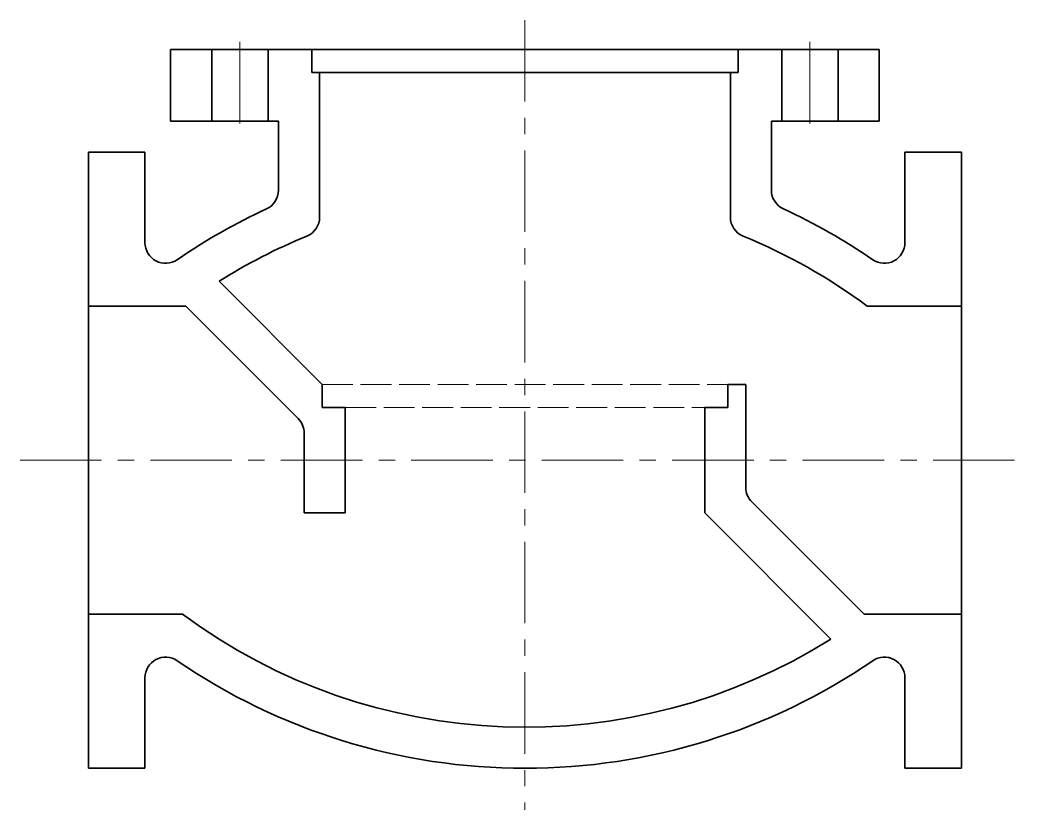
# Model space of a CAD drawing. Header units: millimetres. Extents: x 15432714 to 15433997, y 6506143 to 6506488.
# Drawn here: x 15432714.1 to 15433104.4, y 6506143.4 to 6506451.1 of the extents above; entities that cross this region are included whole.
import ezdxf

# ---------------------------------------------------------------- set-up
doc = ezdxf.new("R2010")
doc.units = ezdxf.units.MM
doc.linetypes.add('ACAD_ISO02W100', pattern=[15, 12, -3])
doc.linetypes.add('CENTER', pattern=[50.8, 31.75, -6.35, 6.35, -6.35])
for name, color, linetype, lineweight in [('Center', 1, 'CENTER', 18), ('Hidden', 5, 'ACAD_ISO02W100', 18), ('Object', 7, 'Continuous', 35)]:
    doc.layers.add(name, color=color, linetype=linetype, lineweight=lineweight)

msp = doc.modelspace()

# ---------------------------------------------------------------- linework, layer by layer
at = {"layer": 'Center'}
for p, q in [((15432910.7835, 6506451.0965), (15432910.7835, 6506143.4411)), ((15432799.7835, 6506442.6048), (15432799.7835, 6506405.8133)), ((15433021.7835, 6506442.6048), (15433021.7835, 6506405.8133)), ((15432714.115, 6506279.6614), (15433104.359, 6506279.6614))]:
    msp.add_line(p, q, dxfattribs=at)
at = {"layer": 'Hidden'}
for p, q in [((15432831.7835, 6506309.1614), (15432989.7835, 6506309.1614)), ((15432840.7835, 6506300.1614), (15432980.7835, 6506300.1614))]:
    msp.add_line(p, q, dxfattribs=at)
at = {"layer": 'Object'}
for p, q in [((15432772.7835, 6506439.6614), (15432772.7835, 6506411.6614)), ((15432788.7835, 6506439.6614), (15432772.7835, 6506439.6614)), ((15432788.7835, 6506411.6614), (15432788.7835, 6506439.6614)), ((15432788.7835, 6506439.6614), (15433032.7835, 6506439.6614)), ((15432810.7835, 6506411.6614), (15432810.7835, 6506439.6614)), ((15432827.7835, 6506430.6614), (15432827.7835, 6506439.6614)), ((15432993.7835, 6506439.6614), (15432993.7835, 6506430.6614)), ((15433010.7835, 6506439.6614), (15433010.7835, 6506411.6614)), ((15433032.7835, 6506439.6614), (15433032.7835, 6506411.6614)), ((15433032.7835, 6506439.6614), (15433048.7835, 6506439.6614)), ((15433048.7835, 6506439.6614), (15433048.7835, 6506411.6614)), ((15432993.7835, 6506430.6614), (15432827.7835, 6506430.6614)), ((15432830.7835, 6506430.6614), (15432830.7835, 6506374.324)), ((15432990.7835, 6506430.6614), (15432990.7835, 6506374.324)), ((15432788.7835, 6506411.6614), (15432772.7835, 6506411.6614)), ((15432814.7835, 6506411.6614), (15432788.7835, 6506411.6614)), ((15432814.7835, 6506411.6614), (15432788.7835, 6506411.6614)), ((15432814.7835, 6506411.6614), (15432814.7835, 6506384.8014)), ((15433032.7835, 6506411.6614), (15433006.7835, 6506411.6614)), ((15433006.7835, 6506411.6614), (15433006.7835, 6506384.8014)), ((15433032.7835, 6506411.6614), (15433006.7835, 6506411.6614)), ((15433032.7835, 6506411.6614), (15433048.7835, 6506411.6614)), ((15432740.7835, 6506399.6614), (15432740.7835, 6506159.6614)), ((15432740.7835, 6506399.6614), (15432762.7835, 6506399.6614)), ((15432762.7835, 6506399.6614), (15432762.7835, 6506364.3661)), ((15433058.7835, 6506399.6614), (15433058.7835, 6506364.3661)), ((15433058.7835, 6506399.6614), (15433080.7835, 6506399.6614)), ((15433080.7835, 6506159.6614), (15433080.7835, 6506399.6614)), ((15432831.7835, 6506309.1614), (15432791.6138, 6506349.3311)), ((15432778.6561, 6506339.6614), (15432740.7835, 6506339.6614)), ((15432822.4404, 6506295.8772), (15432778.6561, 6506339.6614)), ((15433080.7835, 6506339.6614), (15433044.1102, 6506339.6614)), ((15432831.7835, 6506309.1614), (15432831.7835, 6506300.1614)), ((15432996.7835, 6506309.1614), (15432989.7835, 6506309.1614)), ((15432989.7835, 6506309.1614), (15432989.7835, 6506300.1614)), ((15432996.7835, 6506300.1614), (15432996.7835, 6506309.1614)), ((15432831.7835, 6506300.1614), (15432840.7835, 6506300.1614)), ((15432840.7835, 6506259.1614), (15432840.7835, 6506300.1614)), ((15432980.7835, 6506300.1614), (15432980.7835, 6506259.1614)), ((15432989.7835, 6506300.1614), (15432980.7835, 6506300.1614)), ((15432996.7835, 6506300.1614), (15432996.7835, 6506269.1026)), ((15432824.7835, 6506259.1614), (15432824.7835, 6506290.2203)), ((15432740.7835, 6506279.6614), (15432740.7835, 6506219.6614)), ((15432999.1267, 6506263.4457), (15433042.9109, 6506219.6614)), ((15432824.7835, 6506259.1614), (15432840.7835, 6506259.1614)), ((15432980.7835, 6506259.1614), (15433029.9532, 6506209.9918)), ((15432740.7835, 6506219.6614), (15432777.4568, 6506219.6614)), ((15433042.9109, 6506219.6614), (15433080.7835, 6506219.6614)), ((15432762.7835, 6506159.6614), (15432762.7835, 6506194.9568)), ((15433058.7835, 6506159.6614), (15433058.7835, 6506194.9568)), ((15432740.7835, 6506159.6614), (15432762.7835, 6506159.6614)), ((15432740.7835, 6506159.6614), (15432762.7835, 6506159.6614)), ((15433058.7835, 6506159.6614), (15433080.7835, 6506159.6614))]:
    msp.add_line(p, q, dxfattribs=at)
for centre, radius, start, end in [((15432910.7835, 6506159.6614), 240, 90, 90.000113), ((15432910.7835, 6506159.6614), 240, 89.999887, 90), ((15432806.7835, 6506384.8014), 8, 294.793862, 0), ((15433014.7835, 6506384.8014), 8, 180, 245.206138), ((15432910.7835, 6506159.6614), 240, 114.793862, 124.368697), ((15432910.7835, 6506159.6614), 240, 55.631303, 65.206138), ((15432822.7835, 6506374.324), 8, 292.29097, 0), ((15432998.7835, 6506374.324), 8, 180, 247.70903), ((15432770.7835, 6506364.3661), 8, 180, 304.368697), ((15432910.7835, 6506159.6614), 224, 112.29097, 122.141194), ((15432910.7835, 6506159.6614), 224, 53.472515, 67.70903), ((15433050.7835, 6506364.3661), 8, 235.631303, 0), ((15432816.7835, 6506290.2203), 8, 0, 45), ((15433004.7835, 6506269.1026), 8, 180, 225), ((15432910.7835, 6506399.6614), 224, 233.472515, 302.141194), ((15432770.7835, 6506194.9568), 8, 55.631303, 180), ((15432910.7835, 6506399.6614), 240, 235.631303, 270), ((15432910.7835, 6506399.6614), 240, 270, 304.368697), ((15433050.7835, 6506194.9568), 8, 0, 124.368697)]:
    msp.add_arc(centre, radius, start, end, dxfattribs=at)

doc.saveas('drawing.dxf')
